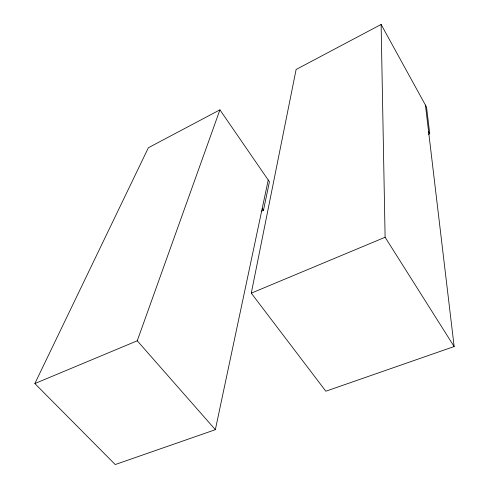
<?xml version="1.0" encoding="UTF-8"?>
<svg xmlns="http://www.w3.org/2000/svg" width="489" height="489" viewBox="0 0 489 489"><rect width="100%" height="100%" fill="white"/><g stroke="black" fill="none" stroke-linecap="round" stroke-linejoin="round"><path stroke-width="0.73" d="M425.442 105.111L454.147 346.542L325.833 391.218L251.285 293.156L296.114 69.481L381.12 24.45L426.53 107.091L429.739 133.644L428.358 134.279M261.401 211.248L263.467 210.294L269.427 181.767L219.928 109.842L148.363 147.751L34.853 383.559L115.245 464.55L215.349 429.69L268.229 180.031M34.853 383.559L137.25 340.79L219.928 109.842M251.285 293.156L385.106 237.257L381.12 24.45M137.25 340.79L215.349 429.69M262.202 208.497L263.467 210.294M385.106 237.257L454.147 346.542M428.59 131.578L429.739 133.644"/></g></svg>
